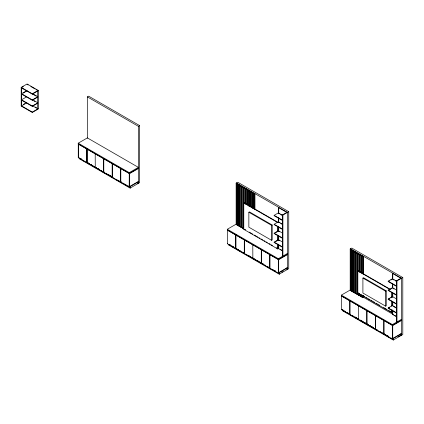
<?xml version="1.0" encoding="UTF-8"?>
<svg xmlns="http://www.w3.org/2000/svg" width="424" height="424" viewBox="0 0 424 424"><rect width="100%" height="100%" fill="white"/><g stroke="black" fill="none" stroke-linecap="round" stroke-linejoin="round"><path stroke-width="0.64" d="M21.2 87.371L27.078 83.973L38.171 90.381L38.171 109.079L32.293 112.471L21.2 106.069L21.2 87.371L32.293 93.773L38.171 90.381M22.271 87.137L23.336 86.517M27.078 90.487L21.534 93.688L32.293 99.9L37.837 96.698L32.176 93.428M23.198 93.11L26.526 91.192M26.526 96.91L21.534 99.794L32.293 106.005L37.837 102.804L32.743 99.863M21.2 87.752L32.293 94.16L38.171 90.763M23.336 104.452L24.942 103.525M26.876 102.788L21.534 105.878L21.534 87.948M21.534 94.07L32.293 100.281L37.837 97.08M21.534 100.175L32.293 106.387L37.837 103.186M21.2 105.682L32.293 112.09L38.171 108.692M87.376 138.15L87.376 96.879L88.632 96.153L139.655 125.61L139.655 182.601L130.131 188.097L79.113 158.64L79.447 158.449M129.246 173.411L78.223 143.953L78.223 143.185L87.376 137.906L138.399 167.363L129.246 172.642L129.209 187.053L120.782 182.188L120.782 168.567L121.11 168.376M95.527 167.22L95.193 167.416L86.766 162.546L86.766 148.93L87.1 148.739L87.1 162.355L86.692 162.503L78.26 157.638L78.26 144.022L86.692 148.888L87.026 148.697L87.026 162.312M78.26 157.638L78.594 157.447L78.594 143.826M87.376 96.879L138.399 126.336L139.655 125.61M95.601 153.647L95.267 153.838L103.7 158.703L104.103 158.555M86.766 148.93L95.193 153.795L95.267 167.459L95.601 167.263L96.725 167.915L95.564 167.284M112.535 177.041L112.201 177.232L103.774 172.367L103.774 158.746L112.201 163.616L112.535 163.42M121.11 181.991L120.708 182.145L112.275 177.274L112.275 163.659L112.609 163.468M95.267 167.459L103.7 172.324L104.034 172.133L102.905 171.482M103.774 172.367L104.103 172.176M112.275 163.659L120.708 168.524L121.036 168.333M112.275 177.274L112.609 177.084M138.399 168.132L129.209 173.432L120.782 168.567M129.58 173.607L138.399 168.513M129.58 186.539L138.399 181.451M129.209 187.053L129.543 186.862L129.543 173.241M138.399 181.832L129.58 186.926L129.58 173.22M242.295 227.73L236.131 224.174L236.131 183.147L237.721 182.23L288.744 211.682L288.744 268.678L279.22 274.174L228.202 244.717L228.865 244.717M236.725 183.873L237.647 184.403L237.981 184.212L237.981 225.239L237.647 225.43L236.725 224.9L236.725 183.873L237.053 183.677M238.569 184.938L238.903 184.747L238.903 225.775L238.569 225.966L238.569 184.938L239.496 185.474L239.83 185.277L239.83 226.305L239.496 226.501L238.569 225.966M240.419 186.004L241.346 186.539L241.675 186.348L241.675 227.375L241.346 227.566L240.419 227.031L240.419 186.004L240.753 185.813M242.268 187.074L243.191 187.604L243.524 187.413L243.524 228.441L243.191 228.631L242.268 228.101L242.268 187.074L242.602 186.883M244.118 203.361L244.118 188.139L244.452 187.949M244.118 188.139L245.04 188.675L245.374 188.484L245.374 203.7M245.968 204.426L245.968 189.21L246.296 189.014M245.968 189.21L246.89 189.74L247.224 189.549L247.224 204.771M247.812 204.834L247.812 190.275L248.146 190.084M247.812 190.275L248.74 190.811L249.073 190.614L249.073 205.836M249.662 206.562L249.662 191.341L249.996 191.15M249.662 191.341L250.589 191.876L250.918 191.685L250.918 206.901M251.512 207.627L251.512 192.411L251.845 192.215M251.512 192.411L252.434 192.941L252.768 192.75L252.768 207.972M253.361 208.698L253.361 193.477L253.695 193.286L253.695 208.502M253.361 193.477L254.283 194.012L254.951 193.625L254.951 209.509M278.059 244.144L278.059 248.761L277.725 248.952L243.784 229.358L243.784 202.974L244.118 202.783L278.059 222.377M248.851 212.239L249.46 211.889L272.197 225.017L272.197 239.958L271.588 240.307L248.851 227.179L248.851 212.239L271.588 225.367L272.197 225.017M287.483 254.591L278.669 259.679L227.312 230.031L227.312 229.262L236.465 223.978M240.419 227.031L240.753 226.84M242.268 228.101L242.602 227.905M278.388 213.5L278.388 207.543L278.722 207.352L278.722 213.309M243.784 229.358L244.118 229.167L245.247 229.819M236.115 248.39L235.781 248.581L227.349 243.715L227.349 230.094L235.781 234.96L236.115 234.769M245.04 229.702L245.374 229.506M282.575 220.581L274.148 215.715L274.148 215.328L278.388 212.88L282.326 215.148M227.349 243.715L227.683 243.519M288.744 211.682L282.909 215.053L282.909 256.08L282.575 255.884L282.575 214.857L287.154 212.217M242.385 252.052L244.653 253.361L244.282 253.488L235.855 248.623L235.855 235.007L244.282 239.873L244.616 239.682M252.789 258.401L244.357 253.531L244.357 239.915L244.69 239.724M282.575 229.501L274.148 224.635L274.148 224.254L278.388 221.8L282.326 224.073M282.575 238.426L274.148 233.56L274.148 233.174L278.388 230.725L282.326 232.993M275.738 232.638L278.388 231.107L279.511 231.758M282.575 247.346L274.148 242.48L274.148 242.099L278.388 239.645L282.326 241.918M275.738 241.563L278.388 240.032L279.511 240.678M278.388 244.6L278.388 248.57L278.722 248.379L278.722 245.067M269.797 254.601L269.797 268.217L261.364 263.352L261.364 249.731L269.797 254.601L270.125 254.405M287.483 267.91L278.669 272.998L278.669 259.297L278.632 272.934L278.298 273.13L269.871 268.26L269.871 254.644L270.199 254.453M244.357 239.915L252.789 244.781L252.863 258.444L261.29 263.309L261.624 263.118M261.364 263.352L261.698 263.161M227.312 229.262L278.335 258.719L287.483 253.435M287.483 254.204L278.298 259.509L269.871 254.644M287.483 267.523L278.669 272.616L278.335 272.425M281.934 272.224L283.02 271.599M362.006 296.842L350.187 290.021L350.187 248.994L351.777 248.077L402.8 277.534L402.8 334.531L393.281 340.027L342.258 310.569L342.258 309.573M350.781 249.72L351.703 250.255L352.037 250.065L352.037 291.092L351.703 291.283L350.781 290.747L350.781 249.72L351.114 249.529M352.63 250.791L352.964 250.595L352.964 291.622L352.63 291.818L352.63 250.791L353.552 251.321L353.886 251.13L353.886 292.157L353.552 292.348L352.63 291.818M354.48 251.856L355.402 252.391L355.736 252.201L355.736 293.223L355.402 293.419L354.48 292.883L354.48 251.856L354.809 251.665M356.324 252.921L357.252 253.457L357.586 253.266L357.586 294.293L357.252 294.484L356.324 293.949L356.324 252.921L356.658 252.731M358.174 271.196L358.174 253.992L358.508 253.801M358.174 253.992L359.101 254.522L359.43 254.331L359.43 272.197M360.024 272.261L360.024 255.057L360.358 254.866M360.024 255.057L360.946 255.593L361.28 255.402L361.28 272.606M361.873 273.332L361.873 256.128L362.207 255.932M361.873 256.128L362.796 256.658L363.463 256.276L363.463 274.143M392.115 309.875L392.115 312.477L391.781 312.668L357.84 293.074L357.84 270.963L358.174 270.766L390.419 289.385M362.907 278.091L363.516 277.736L386.253 290.864L386.253 305.81L385.644 306.16L362.907 293.032L362.907 278.091L385.644 291.219L386.253 290.864M401.544 320.438L392.725 325.531L341.373 295.883L341.373 295.115L350.521 289.831M350.781 290.747L351.114 290.557M354.48 292.883L354.809 292.692M356.324 293.949L356.658 293.758M357.84 293.074L358.174 292.883M392.449 279.347L392.449 273.395L392.783 273.204L392.783 278.494M358.174 293.032L358.174 295.019L358.508 294.823M350.171 314.237L349.837 314.433L341.41 309.562L341.41 295.947L349.837 300.812L350.171 300.621M358.174 295.019L359.101 295.549L359.43 295.358L359.43 293.376M360.024 294.097L360.024 296.084L360.946 296.62L361.28 296.424L361.28 295.104M396.636 286.433L388.204 281.562L388.204 281.181L392.449 278.732L396.382 281.001M388.204 281.562L389.264 280.953M390.859 280.031L391.919 279.421M361.873 295.168L361.873 297.15L362.207 296.959M341.41 309.562L341.739 309.372M361.873 297.15L362.796 297.685L363.463 297.304L363.463 295.979M402.8 277.534L396.97 280.9L396.97 321.927L396.636 321.736L396.636 280.709L401.21 278.07M396.636 295.353L388.204 290.488L388.204 290.101L392.449 287.652L396.382 289.926M388.204 290.488L389.794 289.566M390.859 288.956L391.919 288.341M396.636 304.278L388.204 299.408L388.204 299.026L392.449 296.577L396.382 298.846M388.204 299.408L389.794 298.491M390.859 297.876L391.919 297.266M358.672 319.15L358.344 319.341L349.911 314.476L349.911 300.855L358.344 305.72L358.418 319.383L366.845 324.249L367.179 324.058M358.418 319.383L358.746 319.192M396.636 313.198L388.204 308.333L388.204 307.946L392.449 305.497L396.382 307.771M388.204 308.333L389.794 307.411M375.68 328.966L375.346 329.162L375.346 315.541L366.919 310.675L366.919 324.291L367.253 324.1L368.377 324.752L364.38 322.484M392.449 310.447L392.449 314.423L392.783 314.226L392.783 310.257M384.261 333.921L383.853 334.07L383.853 320.449L375.42 315.583L375.42 329.204L375.754 329.008M401.544 320.056L392.354 325.362L383.927 320.491L383.927 334.112L392.354 338.977L392.391 324.572L401.544 319.288M401.544 333.375L392.725 338.469L392.391 338.273M392.354 338.977L392.688 338.787L392.688 325.166M391.591 338.198L392.725 338.85L401.544 333.762M398.163 336.82L400.336 335.57M236.465 182.951L287.483 212.408L287.483 269.404M350.521 248.803L401.544 278.261L401.544 335.251M236.131 183.147L254.617 193.816L254.617 209.037M278.388 207.543L286.82 212.408M350.187 248.994L363.13 256.467L363.13 273.671M392.449 273.395L400.876 278.261M282.575 214.857L282.909 215.053M396.636 280.709L396.97 280.9M278.388 213.261L279.511 213.913M280.64 214.56L281.764 215.212M393.011 279.437L394.135 280.089M395.258 280.736L396.382 281.388M274.148 215.328L282.575 220.194M388.204 281.181L396.636 286.046M279.511 222.833L278.388 222.187L278.388 217.47M280.64 223.485L281.764 224.132M393.011 288.362L394.135 289.009M243.784 202.974L277.725 222.568M357.84 270.963L390.085 289.576M274.148 224.254L282.575 229.119M388.204 290.101L396.636 294.971M27.078 84.36L28.185 85.001M30.809 86.512L34.842 88.844M35.907 89.453L37.063 90.121M274.148 233.174L282.575 238.039M388.204 299.026L396.636 303.891M32.743 94.139L36.141 96.1M393.573 306.531L396.382 308.153M33.872 100.896L35.007 101.553M274.148 242.099L282.575 246.964M388.204 307.946L396.636 312.817M361.571 294.844L364.963 296.8M366.092 297.457L367.226 298.109M368.355 298.761L370.057 299.741M371.186 300.393L372.314 301.045M373.449 301.703L374.578 302.354M376.279 303.335L377.408 303.987M378.537 304.639L379.671 305.291M383.63 307.58L387.022 309.541M388.723 310.516L392.115 312.477M35.34 107.06L36.506 107.733M32.743 105.942L37.837 108.888L37.837 90.953M277.741 247.812L278.886 248.469M280.609 249.466L281.753 250.128M363.135 297.113L393.52 314.656M394.468 315.202L396.382 316.309M278.388 248.57L282.326 250.838M392.449 314.423L396.382 316.691M249.206 232.108L252.603 234.064M254.299 235.044L257.691 237.005M258.826 237.657L259.954 238.309M261.089 238.966L262.785 239.942M263.913 240.599L265.048 241.251M266.177 241.903L267.311 242.554M269.007 243.535L270.136 244.192M271.27 244.844L272.399 245.496M276.358 247.78L277.492 248.438M78.223 143.185L129.246 172.642M341.373 295.115L392.391 324.572M252.863 244.823L261.29 249.688L261.29 263.309M358.418 305.762L366.845 310.633L366.845 324.249M286.82 267.91L287.154 268.101L287.154 269.595L286.82 269.404M400.876 333.762L401.21 333.953L401.21 335.448L400.876 335.251M137.731 183.327L138.065 183.518L138.065 182.023M393.281 338.145L393.615 338.336L393.615 339.831L390.748 338.177M80.841 158.746L81.965 159.392M87.662 162.678L89.347 163.653M90.471 164.3L91.595 164.952M97.849 168.561L98.972 169.213M100.658 170.183L101.781 170.835M106.917 173.798L105.793 173.146L106.901 173.835M108.041 174.444L111.411 176.395M119.913 181.302L121.036 181.949M127.857 185.887L128.981 186.534M229.93 244.818L231.054 245.47M232.177 246.116L233.301 246.768M238.436 249.731L237.313 249.079L238.415 249.763M249.185 255.937L250.87 256.912M251.994 257.559L253.117 258.205M254.315 258.9L256.006 259.875L252.026 257.617M257.13 260.522L258.253 261.168M259.377 261.82L260.5 262.467M262.26 263.484L263.384 264.131M274.137 270.342L275.823 271.312M342.301 309.695L343.429 310.347M344.553 310.993L345.677 311.645M354.74 316.876L358.11 318.827M361.555 320.814L363.246 321.79M364.37 322.436L365.493 323.083M370.624 326.045L369.5 325.399L370.618 326.088M371.747 326.697L372.871 327.344M381.939 332.58L384.186 333.879M386.508 335.22L388.193 336.19M391.564 338.14L392.688 338.787M79.691 158.12L78.557 157.468L78.557 143.763M80.825 158.777L81.959 159.429M85.929 161.724L89.326 163.685M90.46 164.342L94.43 166.632M97.833 168.598L99.534 169.579M100.668 170.231L101.802 170.888M102.937 171.54L104.633 172.526M108.035 174.487L112.005 176.776M117.676 180.052L119.372 181.032M120.506 181.689L121.64 182.341M122.775 182.998L124.476 183.979M125.61 184.631L126.744 185.288M127.878 185.94L129.013 186.597M229.914 244.855L231.048 245.507M232.182 246.164L233.317 246.816M235.018 247.796L236.152 248.453M240.117 250.743L241.251 251.4M247.489 254.999L250.891 256.96M257.124 260.564L258.258 261.216M259.393 261.873L261.094 262.853M262.228 263.511L263.362 264.163M264.497 264.82L265.631 265.472M267.327 266.452L268.461 267.109M272.431 269.399L275.833 271.365M342.269 309.721L343.403 310.373M344.537 311.031L345.671 311.682M347.373 312.668L348.507 313.32M349.641 313.977L350.775 314.629M352.476 315.615L353.611 316.267M354.745 316.924L358.142 318.885M359.844 319.866L363.246 321.832M371.747 326.74L373.449 327.72M374.583 328.377L375.717 329.029L375.717 328.648M376.851 329.686L377.985 330.338M379.687 331.324L380.821 331.976M384.791 334.266L388.188 336.232M366.919 324.291L375.346 329.162M375.42 329.204L383.853 334.07M80.019 158.783L81.164 159.44M82.887 160.436L84.032 161.099M88.044 163.415L89.188 164.077M93.206 166.393L94.351 167.056M96.068 168.047L97.218 168.71M101.23 171.026L104.67 173.013M105.815 173.676L107.537 174.667M110.977 176.654L112.694 177.645M113.129 177.894L113.457 178.085M116.706 179.962L117.856 180.624M119.001 181.287L120.718 182.278M121.868 182.94L123.013 183.603M124.736 184.599L125.88 185.256M127.025 185.919L128.175 186.581M130.131 187.715L130.465 187.906L130.465 186.412M229.108 244.855L230.253 245.517M231.398 246.18L233.121 247.171M237.133 249.492L238.277 250.149M239.428 250.812L240.572 251.474M242.29 252.471L243.44 253.128M245.157 254.124L246.307 254.787M247.452 255.449L248.597 256.107M250.319 257.103L251.464 257.766M252.609 258.428L253.759 259.091M255.476 260.082L256.626 260.744M260.638 263.06L261.783 263.723M268.662 267.692L272.102 269.68M273.825 270.671L274.969 271.334M278.409 273.321L279.554 273.984L279.554 272.489M343.737 311.036L345.459 312.032M346.604 312.695L347.749 313.352M349.471 314.348L350.616 315.011M351.766 315.673L352.911 316.336M354.628 317.327L355.778 317.989M356.923 318.652L358.068 319.314M359.791 320.306L360.935 320.968M362.658 321.959L363.803 322.622M364.947 323.284L366.098 323.947M367.815 324.938L368.959 325.6M372.977 327.916L374.122 328.579M376.607 330.015L376.936 330.206M382.718 333.545L384.441 334.536M386.158 335.527L389.598 337.515M393.281 338.532L393.281 340.027M392.783 283.789L392.783 287.758M392.783 293.053L392.783 297.023M392.783 301.655L392.783 305.625M392.725 325.144L392.725 338.85M392.449 283.979L392.449 288.039M392.449 292.581L392.449 297.213M392.449 301.846L392.449 305.884M392.115 292.316L392.115 296.869M392.115 301.422L392.115 305.974M391.781 292.507L391.781 297.712M391.781 300.961L391.781 306.165M391.781 310.066L391.781 312.668M385.644 291.219L385.644 306.16M363.13 295.507L363.13 297.494M362.796 256.658L362.796 273.862M362.796 295.703L362.796 297.685M360.946 255.593L360.946 272.796M360.946 294.632L360.946 296.62M359.101 254.522L359.101 271.731M359.101 293.567L359.101 295.549M357.252 253.457L357.252 294.484M355.402 252.391L355.402 293.419M353.552 251.321L353.552 292.348M351.703 250.255L351.703 291.283M349.837 300.812L349.837 314.433M279.22 272.68L279.22 274.174M278.722 217.936L278.722 221.911M278.722 227.2L278.722 231.175M278.722 235.808L278.722 239.777M278.388 226.734L278.388 231.366M278.388 235.998L278.388 240.032M278.335 258.719L278.298 273.13M278.059 226.337L278.059 231.615M278.059 235.569L278.059 240.185M277.725 226.527L277.725 231.144M277.725 235.103L277.725 240.382M277.725 244.335L277.725 248.952M271.588 225.367L271.588 240.307M254.283 194.012L254.283 209.228M252.434 192.941L252.434 208.163M250.589 191.876L250.589 206.435M248.74 190.811L248.74 206.027M246.89 189.74L246.89 204.299M245.04 188.675L245.04 203.891M244.282 239.873L244.282 253.488M243.191 187.604L243.191 228.631M241.346 186.539L241.346 227.566M239.496 185.474L239.496 226.501M237.647 184.403L237.647 225.43M235.781 234.96L235.781 248.581M138.399 126.336L138.399 183.327M130.131 186.602L130.131 188.097M120.708 168.524L120.708 182.145M112.201 163.616L112.201 177.232M103.7 158.703L103.7 172.324M86.692 148.888L86.692 162.503M32.293 93.773L32.293 94.16M32.293 99.9L32.293 100.281M32.293 106.005L32.293 106.387M32.293 112.09L32.293 112.471"/></g></svg>
